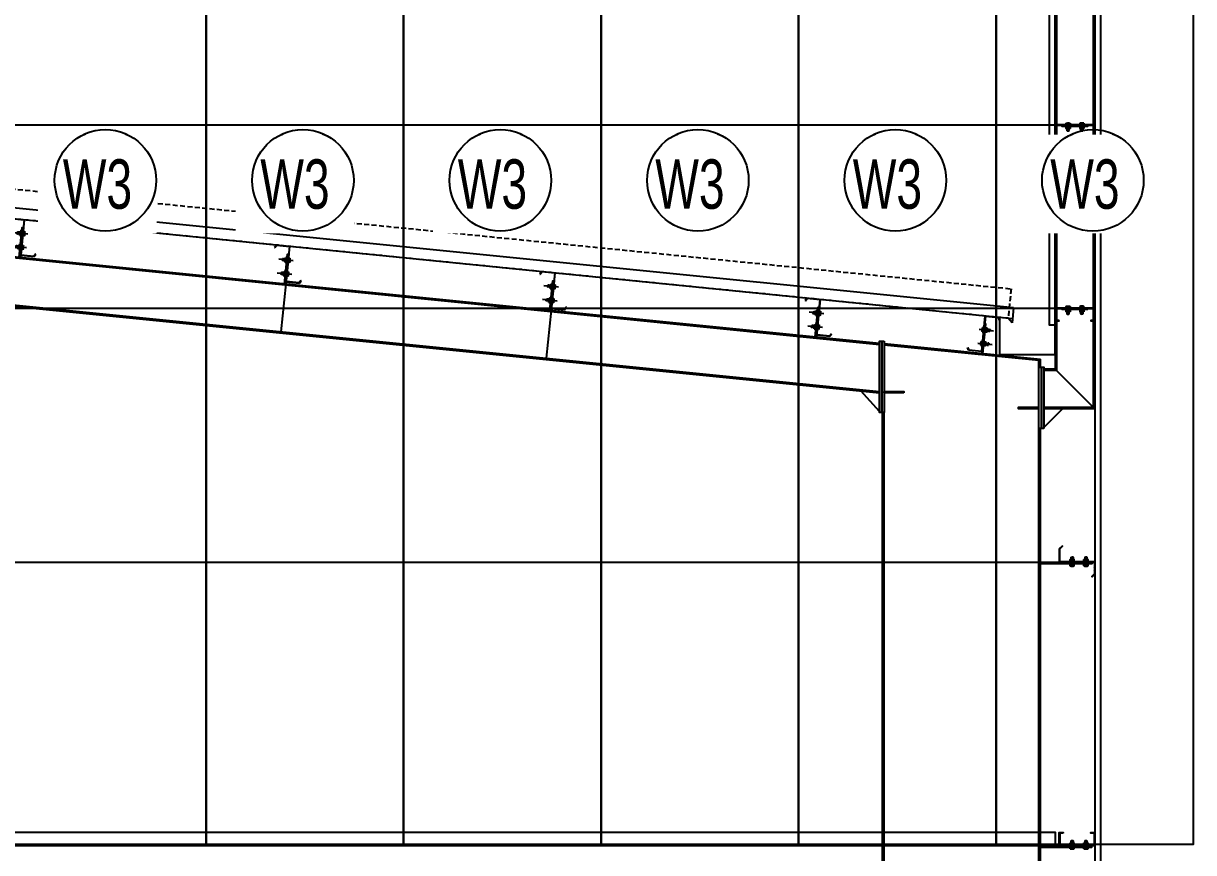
# Model space of a CAD drawing. Header units: inches. Extents: x 315041 to 662841, y -45540 to -35018.
# Drawn here: x 331172.7 to 331231.9, y -38355.5 to -38313.6 of the extents above; entities that cross this region are included whole.
import ezdxf

# ---------------------------------------------------------------- set-up
doc = ezdxf.new("R2010")
doc.units = ezdxf.units.IN
doc.header["$MEASUREMENT"] = 0
doc.linetypes.add('CENTER2', pattern=[28.575, 19.05, -3.175, 3.175, -3.175])
doc.linetypes.add('HIDDEN', pattern=[0.375, 0.25, -0.125])
for name, color, linetype in [('1', 1, 'Continuous'), ('2', 2, 'Continuous'), ('251', 251, 'Continuous'), ('2NET-VE', 8, 'Continuous'), ('3', 3, 'Continuous'), ('4', 4, 'Continuous'), ('5', 5, 'Continuous'), ('6', 6, 'Continuous'), ('7', 7, 'Continuous'), ('8', 8, 'Continuous'), ('9', 9, 'Continuous'), ('DIM', 8, 'Continuous'), ('GIANG', 1, 'Continuous')]:
    doc.layers.add(name, color=color, linetype=linetype)
doc.styles.add('ST1H', font='vnshxh.shx', dxfattribs={"width": 0.7})

# ---------------------------------------------------------------- blocks, each defined once
blk = doc.blocks.new('*U235')
at = {"layer": '2NET-VE', "ltscale": 0.5}
for p, q in [((0, 8.3), (9.5, 8.3)), ((22.9, 7.4), (22.9, 7.4)), ((0, -8.3), (9.5, -8.3)), ((22.9, -7.4), (22.9, -7.4))]:
    blk.add_line(p, q, dxfattribs=at)
at = {"layer": '7', "linetype": 'Continuous'}
for p, q in [((21.9, 6.4), (23.1, 7.7)), ((22.3, -6.4), (23.8, 6.4)), ((23.1, 7.7), (23.8, 6.4)), ((23.8, 6.4), (25.1, 7.7)), ((24.3, -6.4), (25.8, 6.4)), ((25.1, 7.7), (25.8, 6.4)), ((25.8, 6.4), (27, 7.7)), ((26.2, -6.4), (27.7, 6.4)), ((27, 7.7), (27.7, 6.4)), ((27.7, 6.4), (28.9, 7.7)), ((28.1, -6.4), (29.6, 6.4)), ((28.9, 7.7), (29.6, 6.4)), ((29.6, 6.4), (30.9, 7.7)), ((30.1, -6.4), (31.6, 6.4)), ((30.1, -6.4), (31.6, 6.4)), ((30.9, 7.7), (31.6, 6.4)), ((31.6, 6.4), (32.8, 7.7)), ((32, -6.4), (33.5, 6.4)), ((32.8, 7.7), (33.5, 6.4)), ((33.5, 6.4), (34.7, 7.7)), ((33.9, -6.4), (35.4, 6.4)), ((33.9, -6.4), (35.4, 6.4)), ((33.9, -6.4), (35.4, 6.4)), ((34.7, 7.7), (35.4, 6.4)), ((35.4, 6.4), (36.7, 7.7)), ((35.9, -6.4), (37.4, 6.4)), ((36.7, 7.7), (37.4, 6.4)), ((41.9, 6.4), (37.4, 6.4)), ((41.9, 6.4), (41.9, -6.4)), ((22.1, -6.4), (21.7, -6.4)), ((22.3, -6.4), (21.9, -6.4)), ((22.3, -6.4), (23.1, -7.7)), ((23.1, -7.7), (24.3, -6.4)), ((24.3, -6.4), (25, -7.7)), ((25, -7.7), (26.2, -6.4)), ((26.2, -6.4), (26.9, -7.7)), ((26.9, -7.7), (28.1, -6.4)), ((28.1, -6.4), (28.9, -7.7)), ((28.9, -7.7), (30.1, -6.4)), ((30.1, -6.4), (30.8, -7.7)), ((30.8, -7.7), (32, -6.4)), ((32, -6.4), (32.7, -7.7)), ((32.7, -7.7), (33.9, -6.4)), ((33.9, -6.4), (34.7, -7.7)), ((34.7, -7.7), (35.9, -6.4)), ((35.9, -6.4), (41.9, -6.4))]:
    blk.add_line(p, q, dxfattribs=at)
at = {"layer": '8', "linetype": 'Continuous'}
for p, q in [((-10.2, 8.8), (-10.2, 11.9)), ((-10.2, -11.9), (-10.2, 11.9)), ((-0.9, 14.9), (-9.3, 14.9)), ((-1.4, 8.8), (-8.9, 8.8)), ((0, 8.8), (0, 11.9)), ((0, -11.9), (0, 11.9)), ((9.5, -17.6), (9.5, 17.6)), ((9.5, 17.6), (11.4, 17.6)), ((11.4, -17.6), (11.4, 17.6)), ((11.4, 8.8), (11.4, 11.9)), ((11.4, -11.9), (11.4, 11.9)), ((12.3, 14.9), (20.7, 14.9)), ((12.8, 8.8), (20.3, 8.8)), ((21.7, 8.8), (21.7, 11.9)), ((21.7, -11.9), (21.7, 11.9)), ((-10.2, -8.8), (-10.2, -11.9)), ((-9.3, -14.9), (-0.9, -14.9)), ((-1.4, -8.8), (-8.9, -8.8)), ((0, -8.8), (0, -11.9)), ((9.5, -17.6), (11.4, -17.6)), ((11.4, -8.8), (11.4, -11.9)), ((20.7, -14.9), (12.3, -14.9)), ((12.8, -8.8), (20.3, -8.8)), ((21.7, -8.8), (21.7, -11.9))]:
    blk.add_line(p, q, dxfattribs=at)
at = {"layer": '8', "ltscale": 10}
blk.add_line((-32.8, 0), (65.5, 0), dxfattribs=at)
at = {"layer": '8', "linetype": 'Continuous'}
for centre, radius, start, end in [((-4.7, 11.9), 5.58, 146.602, 180), ((-6.1, 11.9), 4.1, 180, 228.54763), ((-6.1, 5.7), 4.1, 131.45237, 180), ((-4.1, 11.9), 4.1, 311.45237, 0), ((-4.1, 5.7), 4.1, 0, 48.54763), ((-5.6, 11.9), 5.58, 0, 33.398), ((17, 11.9), 5.58, 146.602, 180), ((15.5, 11.9), 4.1, 180, 228.54763), ((15.5, 5.7), 4.1, 131.45237, 180), ((17.6, 11.9), 4.1, 311.45237, 0), ((17.6, 5.7), 4.1, 0, 48.54763), ((16.1, 11.9), 5.58, 0, 33.398), ((-6.1, -5.7), 4.1, 180, 228.54763), ((-6.1, -11.9), 4.1, 131.45237, 180), ((-4.7, -11.9), 5.58, 180, 213.398), ((-4.1, -5.7), 4.1, 311.45237, 0), ((-4.1, -11.9), 4.1, 0, 48.54763), ((-5.6, -11.9), 5.58, 326.602, 0), ((15.5, -5.7), 4.1, 180, 228.54763), ((15.5, -11.9), 4.1, 131.45237, 180), ((17, -11.9), 5.58, 180, 213.398), ((17.6, -5.7), 4.1, 311.45237, 0), ((17.6, -11.9), 4.1, 0, 48.54763), ((16.1, -11.9), 5.58, 326.602, 0)]:
    blk.add_arc(centre, radius, start, end, dxfattribs=at)
blk = doc.blocks.new('*U234')
at = {"layer": '2NET-VE', "ltscale": 0.5}
for p, q in [((0, 8.3), (9.5, 8.3)), ((22.9, 7.4), (22.9, 7.4)), ((0, -8.3), (9.5, -8.3)), ((22.9, -7.4), (22.9, -7.4))]:
    blk.add_line(p, q, dxfattribs=at)
at = {"layer": '7', "linetype": 'Continuous'}
for p, q in [((21.9, 6.4), (23.1, 7.7)), ((22.3, -6.4), (23.8, 6.4)), ((23.1, 7.7), (23.8, 6.4)), ((23.8, 6.4), (25.1, 7.7)), ((24.3, -6.4), (25.8, 6.4)), ((25.1, 7.7), (25.8, 6.4)), ((25.8, 6.4), (27, 7.7)), ((26.2, -6.4), (27.7, 6.4)), ((27, 7.7), (27.7, 6.4)), ((27.7, 6.4), (28.9, 7.7)), ((28.1, -6.4), (29.6, 6.4)), ((28.9, 7.7), (29.6, 6.4)), ((29.6, 6.4), (30.9, 7.7)), ((30.1, -6.4), (31.6, 6.4)), ((30.1, -6.4), (31.6, 6.4)), ((30.9, 7.7), (31.6, 6.4)), ((31.6, 6.4), (32.8, 7.7)), ((32, -6.4), (33.5, 6.4)), ((32.8, 7.7), (33.5, 6.4)), ((33.5, 6.4), (34.7, 7.7)), ((33.9, -6.4), (35.4, 6.4)), ((33.9, -6.4), (35.4, 6.4)), ((33.9, -6.4), (35.4, 6.4)), ((34.7, 7.7), (35.4, 6.4)), ((35.4, 6.4), (36.7, 7.7)), ((35.9, -6.4), (37.4, 6.4)), ((36.7, 7.7), (37.4, 6.4)), ((41.9, 6.4), (37.4, 6.4)), ((41.9, 6.4), (41.9, -6.4)), ((22.1, -6.4), (21.7, -6.4)), ((22.3, -6.4), (21.9, -6.4)), ((22.3, -6.4), (23.1, -7.7)), ((23.1, -7.7), (24.3, -6.4)), ((24.3, -6.4), (25, -7.7)), ((25, -7.7), (26.2, -6.4)), ((26.2, -6.4), (26.9, -7.7)), ((26.9, -7.7), (28.1, -6.4)), ((28.1, -6.4), (28.9, -7.7)), ((28.9, -7.7), (30.1, -6.4)), ((30.1, -6.4), (30.8, -7.7)), ((30.8, -7.7), (32, -6.4)), ((32, -6.4), (32.7, -7.7)), ((32.7, -7.7), (33.9, -6.4)), ((33.9, -6.4), (34.7, -7.7)), ((34.7, -7.7), (35.9, -6.4)), ((35.9, -6.4), (41.9, -6.4))]:
    blk.add_line(p, q, dxfattribs=at)
at = {"layer": '8', "linetype": 'Continuous'}
for p, q in [((-10.2, 8.8), (-10.2, 11.9)), ((-10.2, -11.9), (-10.2, 11.9)), ((-0.9, 14.9), (-9.3, 14.9)), ((-1.4, 8.8), (-8.9, 8.8)), ((0, 8.8), (0, 11.9)), ((0, -11.9), (0, 11.9)), ((9.5, -17.6), (9.5, 17.6)), ((9.5, 17.6), (11.4, 17.6)), ((11.4, -17.6), (11.4, 17.6)), ((11.4, 8.8), (11.4, 11.9)), ((11.4, -11.9), (11.4, 11.9)), ((12.3, 14.9), (20.7, 14.9)), ((12.8, 8.8), (20.3, 8.8)), ((21.7, 8.8), (21.7, 11.9)), ((21.7, -11.9), (21.7, 11.9)), ((-10.2, -8.8), (-10.2, -11.9)), ((-9.3, -14.9), (-0.9, -14.9)), ((-1.4, -8.8), (-8.9, -8.8)), ((0, -8.8), (0, -11.9)), ((9.5, -17.6), (11.4, -17.6)), ((11.4, -8.8), (11.4, -11.9)), ((20.7, -14.9), (12.3, -14.9)), ((12.8, -8.8), (20.3, -8.8)), ((21.7, -8.8), (21.7, -11.9))]:
    blk.add_line(p, q, dxfattribs=at)
at = {"layer": '8', "ltscale": 10}
blk.add_line((-32.8, 0), (65.5, 0), dxfattribs=at)
at = {"layer": '8', "linetype": 'Continuous'}
for centre, radius, start, end in [((-4.7, 11.9), 5.58, 146.602, 180), ((-6.1, 11.9), 4.1, 180, 228.54763), ((-6.1, 5.7), 4.1, 131.45237, 180), ((-4.1, 11.9), 4.1, 311.45237, 0), ((-4.1, 5.7), 4.1, 0, 48.54763), ((-5.6, 11.9), 5.58, 0, 33.398), ((17, 11.9), 5.58, 146.602, 180), ((15.5, 11.9), 4.1, 180, 228.54763), ((15.5, 5.7), 4.1, 131.45237, 180), ((17.6, 11.9), 4.1, 311.45237, 0), ((17.6, 5.7), 4.1, 0, 48.54763), ((16.1, 11.9), 5.58, 0, 33.398), ((-6.1, -5.7), 4.1, 180, 228.54763), ((-6.1, -11.9), 4.1, 131.45237, 180), ((-4.7, -11.9), 5.58, 180, 213.398), ((-4.1, -5.7), 4.1, 311.45237, 0), ((-4.1, -11.9), 4.1, 0, 48.54763), ((-5.6, -11.9), 5.58, 326.602, 0), ((15.5, -5.7), 4.1, 180, 228.54763), ((15.5, -11.9), 4.1, 131.45237, 180), ((17, -11.9), 5.58, 180, 213.398), ((17.6, -5.7), 4.1, 311.45237, 0), ((17.6, -11.9), 4.1, 0, 48.54763), ((16.1, -11.9), 5.58, 326.602, 0)]:
    blk.add_arc(centre, radius, start, end, dxfattribs=at)
blk = doc.blocks.new('XM150')
at = {"layer": '2', "ltscale": 0.015}
for p, q in [((68.9, 180), (0.9, 180)), ((0.9, 1.1), (0.9, 180)), ((2, 178.9), (2, 0)), ((2, 178.9), (68.3, 178.9)), ((75.4, 166.5), (68.3, 178.9)), ((68.9, 180), (76.4, 167)), ((76.4, 167), (75.4, 166.5)), ((-73.5, 13), (-72.5, 13.5)), ((-66, 0), (-73.5, 13)), ((-72.5, 13.5), (-65.4, 1.1)), ((2, 0), (-66, 0)), ((-65.4, 1.1), (0.9, 1.1))]:
    blk.add_line(p, q, dxfattribs=at)
at = {"layer": '5'}
blk.add_lwpolyline([(8, -10), (8, 140), (2, 140), (2, -10), (8, -10)], close=True, dxfattribs=at)
at = {"layer": 'GIANG', "xscale": 0.7499999999999999, "yscale": 0.7499999999999999, "zscale": 0.7499999999999999}
for name, p in [('*U235', (0.9, 110)), ('*U234', (0.9, 40))]:
    blk.add_blockref(name, p, dxfattribs=at)
blk = doc.blocks.new('*U251')
at = {"layer": '2', "xscale": 0.008333333333333337, "yscale": 0.008333333333333337, "zscale": 0.008333333333333337, "rotation": 8.530765610063296}
blk.add_blockref('XM150', (0.118, -0.699), dxfattribs=at)
blk = doc.blocks.new('*U252')
at = {"layer": '2', "color": 0, "linetype": 'ByBlock', "lineweight": -2, "transparency": 16777216}
blk.add_blockref('*U251', (0, 0), dxfattribs=at)
blk = doc.blocks.new('*U146')
at = {"layer": '251'}
h = blk.add_hatch(color=256, dxfattribs=at)
h.paths.add_polyline_path([(-0.053, -0.04), (-0.053, -0.043, -0.192582), (-0.048, -0.029, -0.192582), (-0.053, -0.014)])
h.paths.add_polyline_path([(-0.053, 0.014, -0.192582), (-0.048, 0.029, -0.192582), (-0.053, 0.043)])
h = blk.add_hatch(color=256, dxfattribs=at)
h.paths.add_polyline_path([(0.056, -0.04), (0.056, -0.043, -0.192582), (0.062, -0.029, -0.192582), (0.056, -0.014)])
h.paths.add_polyline_path([(0.056, 0.014, -0.192582), (0.062, 0.029, -0.192582), (0.056, 0.043)])
at = {"layer": '5', "linetype": 'CENTER2', "ltscale": 0.2}
blk.add_line((-0.077, 0), (0.194, 0), dxfattribs=at)
at = {"layer": '8'}
for p, q in [((-0.053, 0.04), (-0.053, -0.04)), ((-0.048, 0.058), (-0.006, 0.058)), ((-0.048, 0.029), (-0.006, 0.029)), ((0, 0.043), (0, -0.043)), ((0.044, 0.033), (0, 0.033)), ((0.044, -0.066), (0.044, 0.066)), ((0.044, 0.066), (0.056, 0.066)), ((0.056, -0.066), (0.056, 0.066)), ((0.056, 0.04), (0.056, -0.04)), ((0.062, 0.058), (0.103, 0.058)), ((0.062, 0.029), (0.103, 0.029)), ((0.109, 0.043), (0.109, -0.043)), ((0.117, 0.033), (0.109, 0.033)), ((0.121, 0.027), (0.117, 0.033)), ((0.117, 0.033), (0.117, -0.017)), ((0.117, -0.017), (0.121, 0.027)), ((0.127, 0.033), (0.121, 0.027)), ((0.131, 0.027), (0.127, 0.033)), ((0.164, 0.03), (0.161, 0.027)), ((0.169, 0.027), (0.164, 0.03)), ((0.166, -0.027), (0.167, 0)), ((0.169, 0), (0.167, 0)), ((0.167, 0), (0.169, 0)), ((0.169, 0.027), (0.169, -0.027)), ((-0.048, -0.029), (-0.006, -0.029)), ((-0.048, -0.029), (-0.006, -0.029)), ((-0.048, -0.058), (-0.006, -0.058)), ((0.044, -0.033), (0, -0.033)), ((0.044, -0.066), (0.056, -0.066)), ((0.062, -0.029), (0.103, -0.029)), ((0.062, -0.029), (0.103, -0.029)), ((0.062, -0.058), (0.103, -0.058)), ((0.12, -0.033), (0.109, -0.033)), ((0.126, -0.027), (0.12, -0.033)), ((0.16, -0.033), (0.156, -0.027)), ((0.166, -0.027), (0.16, -0.033)), ((0.166, -0.027), (0.169, -0.027))]:
    blk.add_line(p, q, dxfattribs=at)
for points in [[(0.136, -0.027), (0.13, -0.033), (0.126, -0.027), (0.131, 0.027), (0.137, 0.033), (0.141, 0.027)], [(0.146, -0.027), (0.14, -0.033), (0.136, -0.027), (0.141, 0.027), (0.147, 0.033), (0.151, 0.027)], [(0.156, -0.027), (0.15, -0.033), (0.146, -0.027), (0.151, 0.027), (0.157, 0.033), (0.161, 0.027)]]:
    blk.add_lwpolyline(points, close=True, dxfattribs=at)
for centre, start, end in [((-0.032, 0.043), 136.3972, 223.6028), ((-0.032, 0.014), 136.3972, 180), ((-0.021, 0.043), 316.3972, 43.6028), ((-0.021, 0.014), 0, 43.6028), ((0.077, 0.043), 136.3972, 223.6028), ((0.077, 0.014), 136.3972, 180), ((0.088, 0.043), 316.3972, 43.6028), ((0.088, 0.014), 0, 43.6028), ((-0.032, -0.014), 180, 223.6028), ((-0.032, -0.043), 136.3972, 223.6028), ((-0.021, -0.014), 316.3972, 0), ((-0.021, -0.043), 316.3972, 43.6028), ((0.077, -0.014), 180, 223.6028), ((0.077, -0.043), 136.3972, 223.6028), ((0.088, -0.014), 316.3972, 0), ((0.088, -0.043), 316.3972, 43.6028)]:
    blk.add_arc(centre, 0.0209, start, end, dxfattribs=at)
blk = doc.blocks.new('*U147')
at = {"layer": '251'}
h = blk.add_hatch(color=256, dxfattribs=at)
h.paths.add_polyline_path([(-0.053, -0.04), (-0.053, -0.043, -0.192582), (-0.048, -0.029, -0.192582), (-0.053, -0.014)])
h.paths.add_polyline_path([(-0.053, 0.014, -0.192582), (-0.048, 0.029, -0.192582), (-0.053, 0.043)])
h = blk.add_hatch(color=256, dxfattribs=at)
h.paths.add_polyline_path([(0.056, -0.04), (0.056, -0.043, -0.192582), (0.062, -0.029, -0.192582), (0.056, -0.014)])
h.paths.add_polyline_path([(0.056, 0.014, -0.192582), (0.062, 0.029, -0.192582), (0.056, 0.043)])
at = {"layer": '5', "linetype": 'CENTER2', "ltscale": 0.2}
blk.add_line((-0.077, 0), (0.194, 0), dxfattribs=at)
at = {"layer": '8'}
for p, q in [((-0.053, 0.04), (-0.053, -0.04)), ((-0.048, 0.058), (-0.006, 0.058)), ((-0.048, 0.029), (-0.006, 0.029)), ((0, 0.043), (0, -0.043)), ((0.044, 0.033), (0, 0.033)), ((0.044, -0.066), (0.044, 0.066)), ((0.044, 0.066), (0.056, 0.066)), ((0.056, -0.066), (0.056, 0.066)), ((0.056, 0.04), (0.056, -0.04)), ((0.062, 0.058), (0.103, 0.058)), ((0.062, 0.029), (0.103, 0.029)), ((0.109, 0.043), (0.109, -0.043)), ((0.117, 0.033), (0.109, 0.033)), ((0.121, 0.027), (0.117, 0.033)), ((0.117, 0.033), (0.117, -0.017)), ((0.117, -0.017), (0.121, 0.027)), ((0.127, 0.033), (0.121, 0.027)), ((0.131, 0.027), (0.127, 0.033)), ((0.164, 0.03), (0.161, 0.027)), ((0.169, 0.027), (0.164, 0.03)), ((0.166, -0.027), (0.167, 0)), ((0.169, 0), (0.167, 0)), ((0.167, 0), (0.169, 0)), ((0.169, 0.027), (0.169, -0.027)), ((-0.048, -0.029), (-0.006, -0.029)), ((-0.048, -0.029), (-0.006, -0.029)), ((-0.048, -0.058), (-0.006, -0.058)), ((0.044, -0.033), (0, -0.033)), ((0.044, -0.066), (0.056, -0.066)), ((0.062, -0.029), (0.103, -0.029)), ((0.062, -0.029), (0.103, -0.029)), ((0.062, -0.058), (0.103, -0.058)), ((0.12, -0.033), (0.109, -0.033)), ((0.126, -0.027), (0.12, -0.033)), ((0.16, -0.033), (0.156, -0.027)), ((0.166, -0.027), (0.16, -0.033)), ((0.166, -0.027), (0.169, -0.027))]:
    blk.add_line(p, q, dxfattribs=at)
for points in [[(0.136, -0.027), (0.13, -0.033), (0.126, -0.027), (0.131, 0.027), (0.137, 0.033), (0.141, 0.027)], [(0.146, -0.027), (0.14, -0.033), (0.136, -0.027), (0.141, 0.027), (0.147, 0.033), (0.151, 0.027)], [(0.156, -0.027), (0.15, -0.033), (0.146, -0.027), (0.151, 0.027), (0.157, 0.033), (0.161, 0.027)]]:
    blk.add_lwpolyline(points, close=True, dxfattribs=at)
for centre, start, end in [((-0.032, 0.043), 136.3972, 223.6028), ((-0.032, 0.014), 136.3972, 180), ((-0.021, 0.043), 316.3972, 43.6028), ((-0.021, 0.014), 0, 43.6028), ((0.077, 0.043), 136.3972, 223.6028), ((0.077, 0.014), 136.3972, 180), ((0.088, 0.043), 316.3972, 43.6028), ((0.088, 0.014), 0, 43.6028), ((-0.032, -0.014), 180, 223.6028), ((-0.032, -0.043), 136.3972, 223.6028), ((-0.021, -0.014), 316.3972, 0), ((-0.021, -0.043), 316.3972, 43.6028), ((0.077, -0.014), 180, 223.6028), ((0.077, -0.043), 136.3972, 223.6028), ((0.088, -0.014), 316.3972, 0), ((0.088, -0.043), 316.3972, 43.6028)]:
    blk.add_arc(centre, 0.0209, start, end, dxfattribs=at)
blk = doc.blocks.new('*U132')
at = {"layer": '251'}
h = blk.add_hatch(color=256, dxfattribs=at)
h.paths.add_polyline_path([(-0.053, -0.04), (-0.053, -0.043, -0.192582), (-0.048, -0.029, -0.192582), (-0.053, -0.014)])
h.paths.add_polyline_path([(-0.053, 0.014, -0.192582), (-0.048, 0.029, -0.192582), (-0.053, 0.043)])
h = blk.add_hatch(color=256, dxfattribs=at)
h.paths.add_polyline_path([(0.056, -0.04), (0.056, -0.043, -0.192582), (0.062, -0.029, -0.192582), (0.056, -0.014)])
h.paths.add_polyline_path([(0.056, 0.014, -0.192582), (0.062, 0.029, -0.192582), (0.056, 0.043)])
at = {"layer": '5', "linetype": 'CENTER2', "ltscale": 0.2}
blk.add_line((-0.077, 0), (0.194, 0), dxfattribs=at)
at = {"layer": '8'}
for p, q in [((-0.053, 0.04), (-0.053, -0.04)), ((-0.048, 0.058), (-0.006, 0.058)), ((-0.048, 0.029), (-0.006, 0.029)), ((0, 0.043), (0, -0.043)), ((0.044, 0.033), (0, 0.033)), ((0.044, -0.066), (0.044, 0.066)), ((0.044, 0.066), (0.056, 0.066)), ((0.056, -0.066), (0.056, 0.066)), ((0.056, 0.04), (0.056, -0.04)), ((0.062, 0.058), (0.103, 0.058)), ((0.062, 0.029), (0.103, 0.029)), ((0.109, 0.043), (0.109, -0.043)), ((0.117, 0.033), (0.109, 0.033)), ((0.121, 0.027), (0.117, 0.033)), ((0.117, 0.033), (0.117, -0.017)), ((0.117, -0.017), (0.121, 0.027)), ((0.127, 0.033), (0.121, 0.027)), ((0.131, 0.027), (0.127, 0.033)), ((0.164, 0.03), (0.161, 0.027)), ((0.169, 0.027), (0.164, 0.03)), ((0.166, -0.027), (0.167, 0)), ((0.169, 0), (0.167, 0)), ((0.167, 0), (0.169, 0)), ((0.169, 0.027), (0.169, -0.027)), ((-0.048, -0.029), (-0.006, -0.029)), ((-0.048, -0.029), (-0.006, -0.029)), ((-0.048, -0.058), (-0.006, -0.058)), ((0.044, -0.033), (0, -0.033)), ((0.044, -0.066), (0.056, -0.066)), ((0.062, -0.029), (0.103, -0.029)), ((0.062, -0.029), (0.103, -0.029)), ((0.062, -0.058), (0.103, -0.058)), ((0.12, -0.033), (0.109, -0.033)), ((0.126, -0.027), (0.12, -0.033)), ((0.16, -0.033), (0.156, -0.027)), ((0.166, -0.027), (0.16, -0.033)), ((0.166, -0.027), (0.169, -0.027))]:
    blk.add_line(p, q, dxfattribs=at)
for points in [[(0.136, -0.027), (0.13, -0.033), (0.126, -0.027), (0.131, 0.027), (0.137, 0.033), (0.141, 0.027)], [(0.146, -0.027), (0.14, -0.033), (0.136, -0.027), (0.141, 0.027), (0.147, 0.033), (0.151, 0.027)], [(0.156, -0.027), (0.15, -0.033), (0.146, -0.027), (0.151, 0.027), (0.157, 0.033), (0.161, 0.027)]]:
    blk.add_lwpolyline(points, close=True, dxfattribs=at)
for centre, start, end in [((-0.032, 0.043), 136.3972, 223.6028), ((-0.032, 0.014), 136.3972, 180), ((-0.021, 0.043), 316.3972, 43.6028), ((-0.021, 0.014), 0, 43.6028), ((0.077, 0.043), 136.3972, 223.6028), ((0.077, 0.014), 136.3972, 180), ((0.088, 0.043), 316.3972, 43.6028), ((0.088, 0.014), 0, 43.6028), ((-0.032, -0.014), 180, 223.6028), ((-0.032, -0.043), 136.3972, 223.6028), ((-0.021, -0.014), 316.3972, 0), ((-0.021, -0.043), 316.3972, 43.6028), ((0.077, -0.014), 180, 223.6028), ((0.077, -0.043), 136.3972, 223.6028), ((0.088, -0.014), 316.3972, 0), ((0.088, -0.043), 316.3972, 43.6028)]:
    blk.add_arc(centre, 0.0209, start, end, dxfattribs=at)
blk = doc.blocks.new('*U133')
at = {"layer": '251'}
h = blk.add_hatch(color=256, dxfattribs=at)
h.paths.add_polyline_path([(-0.053, -0.04), (-0.053, -0.043, -0.192582), (-0.048, -0.029, -0.192582), (-0.053, -0.014)])
h.paths.add_polyline_path([(-0.053, 0.014, -0.192582), (-0.048, 0.029, -0.192582), (-0.053, 0.043)])
h = blk.add_hatch(color=256, dxfattribs=at)
h.paths.add_polyline_path([(0.056, -0.04), (0.056, -0.043, -0.192582), (0.062, -0.029, -0.192582), (0.056, -0.014)])
h.paths.add_polyline_path([(0.056, 0.014, -0.192582), (0.062, 0.029, -0.192582), (0.056, 0.043)])
at = {"layer": '5', "linetype": 'CENTER2', "ltscale": 0.2}
blk.add_line((-0.077, 0), (0.194, 0), dxfattribs=at)
at = {"layer": '8'}
for p, q in [((-0.053, 0.04), (-0.053, -0.04)), ((-0.048, 0.058), (-0.006, 0.058)), ((-0.048, 0.029), (-0.006, 0.029)), ((0, 0.043), (0, -0.043)), ((0.044, 0.033), (0, 0.033)), ((0.044, -0.066), (0.044, 0.066)), ((0.044, 0.066), (0.056, 0.066)), ((0.056, -0.066), (0.056, 0.066)), ((0.056, 0.04), (0.056, -0.04)), ((0.062, 0.058), (0.103, 0.058)), ((0.062, 0.029), (0.103, 0.029)), ((0.109, 0.043), (0.109, -0.043)), ((0.117, 0.033), (0.109, 0.033)), ((0.121, 0.027), (0.117, 0.033)), ((0.117, 0.033), (0.117, -0.017)), ((0.117, -0.017), (0.121, 0.027)), ((0.127, 0.033), (0.121, 0.027)), ((0.131, 0.027), (0.127, 0.033)), ((0.164, 0.03), (0.161, 0.027)), ((0.169, 0.027), (0.164, 0.03)), ((0.166, -0.027), (0.167, 0)), ((0.169, 0), (0.167, 0)), ((0.167, 0), (0.169, 0)), ((0.169, 0.027), (0.169, -0.027)), ((-0.048, -0.029), (-0.006, -0.029)), ((-0.048, -0.029), (-0.006, -0.029)), ((-0.048, -0.058), (-0.006, -0.058)), ((0.044, -0.033), (0, -0.033)), ((0.044, -0.066), (0.056, -0.066)), ((0.062, -0.029), (0.103, -0.029)), ((0.062, -0.029), (0.103, -0.029)), ((0.062, -0.058), (0.103, -0.058)), ((0.12, -0.033), (0.109, -0.033)), ((0.126, -0.027), (0.12, -0.033)), ((0.16, -0.033), (0.156, -0.027)), ((0.166, -0.027), (0.16, -0.033)), ((0.166, -0.027), (0.169, -0.027))]:
    blk.add_line(p, q, dxfattribs=at)
for points in [[(0.136, -0.027), (0.13, -0.033), (0.126, -0.027), (0.131, 0.027), (0.137, 0.033), (0.141, 0.027)], [(0.146, -0.027), (0.14, -0.033), (0.136, -0.027), (0.141, 0.027), (0.147, 0.033), (0.151, 0.027)], [(0.156, -0.027), (0.15, -0.033), (0.146, -0.027), (0.151, 0.027), (0.157, 0.033), (0.161, 0.027)]]:
    blk.add_lwpolyline(points, close=True, dxfattribs=at)
for centre, start, end in [((-0.032, 0.043), 136.3972, 223.6028), ((-0.032, 0.014), 136.3972, 180), ((-0.021, 0.043), 316.3972, 43.6028), ((-0.021, 0.014), 0, 43.6028), ((0.077, 0.043), 136.3972, 223.6028), ((0.077, 0.014), 136.3972, 180), ((0.088, 0.043), 316.3972, 43.6028), ((0.088, 0.014), 0, 43.6028), ((-0.032, -0.014), 180, 223.6028), ((-0.032, -0.043), 136.3972, 223.6028), ((-0.021, -0.014), 316.3972, 0), ((-0.021, -0.043), 316.3972, 43.6028), ((0.077, -0.014), 180, 223.6028), ((0.077, -0.043), 136.3972, 223.6028), ((0.088, -0.014), 316.3972, 0), ((0.088, -0.043), 316.3972, 43.6028)]:
    blk.add_arc(centre, 0.0209, start, end, dxfattribs=at)
blk = doc.blocks.new('*U259')
at = {"layer": '2', "xscale": 0.008333333333333337, "yscale": 0.008333333333333337, "zscale": 0.008333333333333337, "rotation": 8.530765610063296}
blk.add_blockref('XM150', (0.118, -0.699), dxfattribs=at)
blk = doc.blocks.new('*U260')
at = {"layer": '2', "color": 0, "linetype": 'ByBlock', "lineweight": -2, "transparency": 16777216}
blk.add_blockref('*U259', (0, 0), dxfattribs=at)
blk = doc.blocks.new('*U257')
at = {"layer": '2', "xscale": 0.008333333333333335, "yscale": 0.008333333333333335, "zscale": 0.008333333333333335, "rotation": 5.710593137616317}
blk.add_blockref('XM150', (0.083, -0.704), dxfattribs=at)
blk = doc.blocks.new('*U258')
at = {"layer": 'DIM', "color": 0, "linetype": 'ByBlock', "lineweight": -2, "transparency": 16777216}
for p in [(-55.971, -5.597), (-67.165, -6.717), (-78.359, -7.836), (-89.553, -8.955)]:
    blk.add_blockref('*U257', p, dxfattribs=at)
blk = doc.blocks.new('A$C6A7930B6')
at = {"layer": '2'}
h = blk.add_hatch(dxfattribs=at)
h.set_pattern_fill('ANSI31', color=256, scale=0.125, angle=-90, style=0)
h.set_pattern_definition([(315, (3303.04439, 11524.56439), (0.011048543456, 0.011048543456), [])])
h.paths.add_polyline_path([(1.5, 1.185), (1.5, 0.619), (0.016, 0.619), (0.016, 0.124), (0.129, 0.011), (0.118, 0), (0, 0.118), (0, 0.635), (1.484, 0.635), (1.484, 1.179), (1.371, 1.292), (1.382, 1.303)])
at = {"layer": '251'}
h = blk.add_hatch(color=256, dxfattribs=at)
h.paths.add_polyline_path([(0.314, 0.668), (0.31, 0.668, 0.192582), (0.332, 0.676, 0.192582), (0.353, 0.668)])
h.paths.add_polyline_path([(0.397, 0.668, 0.192582), (0.418, 0.676, 0.192582), (0.44, 0.668)])
h = blk.add_hatch(color=256, dxfattribs=at)
h.paths.add_polyline_path([(0.898, 0.668), (0.893, 0.668, 0.192582), (0.915, 0.676, 0.192582), (0.937, 0.668)])
h.paths.add_polyline_path([(0.98, 0.668, 0.192582), (1.002, 0.676, 0.192582), (1.023, 0.668)])
h = blk.add_hatch(color=256, dxfattribs=at)
h.paths.add_polyline_path([(0.314, 0.455), (0.31, 0.455, 0.192582), (0.332, 0.464, 0.192582), (0.353, 0.455)])
h.paths.add_polyline_path([(0.397, 0.455, 0.192582), (0.418, 0.464, 0.192582), (0.44, 0.455)])
h = blk.add_hatch(color=256, dxfattribs=at)
h.paths.add_polyline_path([(0.898, 0.455), (0.893, 0.455, 0.192582), (0.915, 0.464, 0.192582), (0.937, 0.455)])
h.paths.add_polyline_path([(0.98, 0.455, 0.192582), (1.002, 0.464, 0.192582), (1.023, 0.455)])
at = {"layer": '9', "linetype": 'Continuous'}
h = blk.add_hatch(dxfattribs=at)
h.set_pattern_fill('ANSI31', color=250, scale=0.25, angle=-90, style=0)
h.set_pattern_definition([(315, (3302.900187, 11527.014995), (0.02209708691, 0.02209708691), [])])
h.paths.add_polyline_path([(2.292, 0.552), (2.292, 0.619), (0.125, 0.619), (0.125, 0.552)])
at = {"layer": '2'}
blk.add_lwpolyline([(1.5, 1.185), (1.5, 0.619), (0.016, 0.619), (0.016, 0.124), (0.129, 0.011), (0.118, 0), (0, 0.118), (0, 0.635), (1.484, 0.635), (1.484, 1.179), (1.371, 1.292), (1.382, 1.303)], close=True, dxfattribs=at)
at = {"layer": '5', "linetype": 'CENTER2', "ltscale": 0.2}
for p, q in [((0.375, 0.436), (0.375, 0.859)), ((0.958, 0.436), (0.958, 0.859))]:
    blk.add_line(p, q, dxfattribs=at)
at = {"layer": '6'}
blk.add_lwpolyline([(2.292, 0.552), (2.292, 0.619), (0.125, 0.619), (0.125, 0.552), (2.292, 0.552)], dxfattribs=at)
at = {"layer": '8'}
for p, q in [((0.288, 0.676), (0.288, 0.739)), ((0.288, 0.464), (0.288, 0.526)), ((0.44, 0.748), (0.31, 0.748)), ((0.44, 0.535), (0.31, 0.535)), ((0.436, 0.668), (0.314, 0.668)), ((0.436, 0.552), (0.314, 0.552)), ((0.335, 0.832), (0.325, 0.824)), ((0.325, 0.824), (0.335, 0.817)), ((0.335, 0.772), (0.325, 0.764)), ((0.325, 0.764), (0.325, 0.748)), ((0.325, 0.635), (0.325, 0.552)), ((0.332, 0.676), (0.332, 0.739)), ((0.332, 0.676), (0.332, 0.739)), ((0.332, 0.464), (0.332, 0.526)), ((0.332, 0.464), (0.332, 0.526)), ((0.415, 0.837), (0.335, 0.837)), ((0.335, 0.832), (0.335, 0.837)), ((0.335, 0.832), (0.375, 0.835)), ((0.35, 0.759), (0.415, 0.765)), ((0.425, 0.759), (0.35, 0.759)), ((0.375, 0.837), (0.375, 0.835)), ((0.375, 0.835), (0.375, 0.837)), ((0.415, 0.837), (0.42, 0.83)), ((0.42, 0.83), (0.415, 0.825)), ((0.415, 0.78), (0.425, 0.774)), ((0.425, 0.774), (0.415, 0.765)), ((0.415, 0.765), (0.425, 0.759)), ((0.418, 0.676), (0.418, 0.739)), ((0.418, 0.464), (0.418, 0.526)), ((0.425, 0.759), (0.425, 0.748)), ((0.425, 0.635), (0.425, 0.552)), ((0.462, 0.676), (0.462, 0.739)), ((0.462, 0.464), (0.462, 0.526)), ((0.872, 0.676), (0.872, 0.739)), ((0.872, 0.464), (0.872, 0.526)), ((1.023, 0.748), (0.893, 0.748)), ((1.023, 0.535), (0.893, 0.535)), ((1.019, 0.668), (0.898, 0.668)), ((1.019, 0.552), (0.898, 0.552)), ((0.918, 0.832), (0.908, 0.824)), ((0.908, 0.824), (0.918, 0.817)), ((0.918, 0.772), (0.908, 0.764)), ((0.908, 0.764), (0.908, 0.748)), ((0.908, 0.635), (0.908, 0.552)), ((0.915, 0.676), (0.915, 0.739)), ((0.915, 0.676), (0.915, 0.739)), ((0.915, 0.464), (0.915, 0.526)), ((0.915, 0.464), (0.915, 0.526)), ((0.998, 0.837), (0.918, 0.837)), ((0.918, 0.832), (0.918, 0.837)), ((0.918, 0.832), (0.958, 0.835)), ((0.933, 0.759), (0.998, 0.765)), ((1.008, 0.759), (0.933, 0.759)), ((0.958, 0.837), (0.958, 0.835)), ((0.958, 0.835), (0.958, 0.837)), ((0.998, 0.837), (1.003, 0.83)), ((1.003, 0.83), (0.998, 0.825)), ((0.998, 0.78), (1.008, 0.774)), ((1.008, 0.774), (0.998, 0.765)), ((0.998, 0.765), (1.008, 0.759)), ((1.002, 0.676), (1.002, 0.739)), ((1.002, 0.464), (1.002, 0.526)), ((1.008, 0.759), (1.008, 0.748)), ((1.008, 0.635), (1.008, 0.552)), ((1.045, 0.676), (1.045, 0.739)), ((1.045, 0.464), (1.045, 0.526)), ((0.436, 0.455), (0.314, 0.455)), ((1.019, 0.455), (0.898, 0.455))]:
    blk.add_line(p, q, dxfattribs=at)
for points in [[(0.275, 0.65), (0.275, 0.668), (0.475, 0.668), (0.475, 0.65)], [(0.275, 0.535), (0.275, 0.552), (0.475, 0.552), (0.475, 0.535)], [(0.335, 0.817), (0.325, 0.809), (0.335, 0.802), (0.415, 0.81), (0.425, 0.819), (0.415, 0.825)], [(0.335, 0.802), (0.325, 0.794), (0.335, 0.787), (0.415, 0.795), (0.425, 0.804), (0.415, 0.81)], [(0.335, 0.787), (0.325, 0.779), (0.335, 0.772), (0.415, 0.78), (0.425, 0.789), (0.415, 0.795)], [(0.859, 0.65), (0.859, 0.668), (1.058, 0.668), (1.058, 0.65)], [(0.859, 0.535), (0.859, 0.552), (1.058, 0.552), (1.058, 0.535)], [(0.918, 0.817), (0.908, 0.809), (0.918, 0.802), (0.998, 0.81), (1.008, 0.819), (0.998, 0.825)], [(0.918, 0.802), (0.908, 0.794), (0.918, 0.787), (0.998, 0.795), (1.008, 0.804), (0.998, 0.81)], [(0.918, 0.787), (0.908, 0.779), (0.918, 0.772), (0.998, 0.78), (1.008, 0.789), (0.998, 0.795)]]:
    blk.add_lwpolyline(points, close=True, dxfattribs=at)
for centre, start, end in [((0.31, 0.716), 46.3972, 133.6028), ((0.31, 0.699), 226.3972, 313.6028), ((0.31, 0.503), 46.3972, 133.6028), ((0.353, 0.716), 90, 133.6028), ((0.353, 0.699), 226.3972, 270), ((0.353, 0.503), 90, 133.6028), ((0.397, 0.716), 46.3972, 90), ((0.397, 0.699), 270, 313.6028), ((0.397, 0.503), 46.3972, 90), ((0.44, 0.716), 46.3972, 133.6028), ((0.44, 0.699), 226.3972, 313.6028), ((0.44, 0.503), 46.3972, 133.6028), ((0.893, 0.716), 46.3972, 133.6028), ((0.893, 0.699), 226.3972, 313.6028), ((0.893, 0.503), 46.3972, 133.6028), ((0.937, 0.716), 90, 133.6028), ((0.937, 0.699), 226.3972, 270), ((0.937, 0.503), 90, 133.6028), ((0.98, 0.716), 46.3972, 90), ((0.98, 0.699), 270, 313.6028), ((0.98, 0.503), 46.3972, 90), ((1.023, 0.716), 46.3972, 133.6028), ((1.023, 0.699), 226.3972, 313.6028), ((1.023, 0.503), 46.3972, 133.6028), ((0.31, 0.486), 226.3972, 313.6028), ((0.353, 0.486), 226.3972, 270), ((0.397, 0.486), 270, 313.6028), ((0.44, 0.486), 226.3972, 313.6028), ((0.893, 0.486), 226.3972, 313.6028), ((0.937, 0.486), 226.3972, 270), ((0.98, 0.486), 270, 313.6028), ((1.023, 0.486), 226.3972, 313.6028)]:
    blk.add_arc(centre, 0.0314, start, end, dxfattribs=at)
blk = doc.blocks.new('*U148')
at = {"layer": '251'}
h = blk.add_hatch(color=256, dxfattribs=at)
h.paths.add_polyline_path([(-0.053, -0.04), (-0.053, -0.043, -0.192582), (-0.048, -0.029, -0.192582), (-0.053, -0.014)])
h.paths.add_polyline_path([(-0.053, 0.014, -0.192582), (-0.048, 0.029, -0.192582), (-0.053, 0.043)])
h = blk.add_hatch(color=256, dxfattribs=at)
h.paths.add_polyline_path([(0.067, -0.04), (0.067, -0.043, -0.192582), (0.073, -0.029, -0.192582), (0.067, -0.014)])
h.paths.add_polyline_path([(0.067, 0.014, -0.192582), (0.073, 0.029, -0.192582), (0.067, 0.043)])
at = {"layer": '5', "linetype": 'CENTER2', "ltscale": 0.2}
blk.add_line((-0.077, 0), (0.206, 0), dxfattribs=at)
at = {"layer": '8'}
for p, q in [((-0.053, 0.04), (-0.053, -0.04)), ((-0.048, 0.058), (-0.006, 0.058)), ((-0.048, 0.029), (-0.006, 0.029)), ((0, 0.043), (0, -0.043)), ((0.056, 0.033), (0, 0.033)), ((0.056, -0.066), (0.056, 0.066)), ((0.056, 0.066), (0.067, 0.066)), ((0.067, -0.066), (0.067, 0.066)), ((0.067, 0.04), (0.067, -0.04)), ((0.073, 0.058), (0.115, 0.058)), ((0.073, 0.029), (0.115, 0.029)), ((0.12, 0.043), (0.12, -0.043)), ((0.128, 0.033), (0.12, 0.033)), ((0.132, 0.027), (0.128, 0.033)), ((0.128, 0.033), (0.128, -0.017)), ((0.128, -0.017), (0.132, 0.027)), ((0.138, 0.033), (0.132, 0.027)), ((0.142, 0.027), (0.138, 0.033)), ((0.175, 0.03), (0.172, 0.027)), ((0.18, 0.027), (0.175, 0.03)), ((0.177, -0.027), (0.178, 0)), ((0.18, 0), (0.178, 0)), ((0.178, 0), (0.18, 0)), ((0.18, 0.027), (0.18, -0.027)), ((-0.048, -0.029), (-0.006, -0.029)), ((-0.048, -0.029), (-0.006, -0.029)), ((-0.048, -0.058), (-0.006, -0.058)), ((0.056, -0.033), (0, -0.033)), ((0.056, -0.066), (0.067, -0.066)), ((0.073, -0.029), (0.115, -0.029)), ((0.073, -0.029), (0.115, -0.029)), ((0.073, -0.058), (0.115, -0.058)), ((0.131, -0.033), (0.12, -0.033)), ((0.137, -0.027), (0.131, -0.033)), ((0.171, -0.033), (0.167, -0.027)), ((0.177, -0.027), (0.171, -0.033)), ((0.177, -0.027), (0.18, -0.027))]:
    blk.add_line(p, q, dxfattribs=at)
for points in [[(0.147, -0.027), (0.141, -0.033), (0.137, -0.027), (0.142, 0.027), (0.148, 0.033), (0.152, 0.027)], [(0.157, -0.027), (0.151, -0.033), (0.147, -0.027), (0.152, 0.027), (0.158, 0.033), (0.162, 0.027)], [(0.167, -0.027), (0.161, -0.033), (0.157, -0.027), (0.162, 0.027), (0.168, 0.033), (0.172, 0.027)]]:
    blk.add_lwpolyline(points, close=True, dxfattribs=at)
for centre, start, end in [((-0.032, 0.043), 136.3972, 223.6028), ((-0.032, 0.014), 136.3972, 180), ((-0.021, 0.043), 316.3972, 43.6028), ((-0.021, 0.014), 0, 43.6028), ((0.088, 0.043), 136.3972, 223.6028), ((0.088, 0.014), 136.3972, 180), ((0.099, 0.043), 316.3972, 43.6028), ((0.099, 0.014), 0, 43.6028), ((-0.032, -0.014), 180, 223.6028), ((-0.032, -0.043), 136.3972, 223.6028), ((-0.021, -0.014), 316.3972, 0), ((-0.021, -0.043), 316.3972, 43.6028), ((0.088, -0.014), 180, 223.6028), ((0.088, -0.043), 136.3972, 223.6028), ((0.099, -0.014), 316.3972, 0), ((0.099, -0.043), 316.3972, 43.6028)]:
    blk.add_arc(centre, 0.0209, start, end, dxfattribs=at)
blk = doc.blocks.new('*U149')
at = {"layer": '251'}
h = blk.add_hatch(color=256, dxfattribs=at)
h.paths.add_polyline_path([(-0.053, -0.04), (-0.053, -0.043, -0.192582), (-0.048, -0.029, -0.192582), (-0.053, -0.014)])
h.paths.add_polyline_path([(-0.053, 0.014, -0.192582), (-0.048, 0.029, -0.192582), (-0.053, 0.043)])
h = blk.add_hatch(color=256, dxfattribs=at)
h.paths.add_polyline_path([(0.067, -0.04), (0.067, -0.043, -0.192582), (0.073, -0.029, -0.192582), (0.067, -0.014)])
h.paths.add_polyline_path([(0.067, 0.014, -0.192582), (0.073, 0.029, -0.192582), (0.067, 0.043)])
at = {"layer": '5', "linetype": 'CENTER2', "ltscale": 0.2}
blk.add_line((-0.077, 0), (0.206, 0), dxfattribs=at)
at = {"layer": '8'}
for p, q in [((-0.053, 0.04), (-0.053, -0.04)), ((-0.048, 0.058), (-0.006, 0.058)), ((-0.048, 0.029), (-0.006, 0.029)), ((0, 0.043), (0, -0.043)), ((0.056, 0.033), (0, 0.033)), ((0.056, -0.066), (0.056, 0.066)), ((0.056, 0.066), (0.067, 0.066)), ((0.067, -0.066), (0.067, 0.066)), ((0.067, 0.04), (0.067, -0.04)), ((0.073, 0.058), (0.115, 0.058)), ((0.073, 0.029), (0.115, 0.029)), ((0.12, 0.043), (0.12, -0.043)), ((0.128, 0.033), (0.12, 0.033)), ((0.132, 0.027), (0.128, 0.033)), ((0.128, 0.033), (0.128, -0.017)), ((0.128, -0.017), (0.132, 0.027)), ((0.138, 0.033), (0.132, 0.027)), ((0.142, 0.027), (0.138, 0.033)), ((0.175, 0.03), (0.172, 0.027)), ((0.18, 0.027), (0.175, 0.03)), ((0.177, -0.027), (0.178, 0)), ((0.18, 0), (0.178, 0)), ((0.178, 0), (0.18, 0)), ((0.18, 0.027), (0.18, -0.027)), ((-0.048, -0.029), (-0.006, -0.029)), ((-0.048, -0.029), (-0.006, -0.029)), ((-0.048, -0.058), (-0.006, -0.058)), ((0.056, -0.033), (0, -0.033)), ((0.056, -0.066), (0.067, -0.066)), ((0.073, -0.029), (0.115, -0.029)), ((0.073, -0.029), (0.115, -0.029)), ((0.073, -0.058), (0.115, -0.058)), ((0.131, -0.033), (0.12, -0.033)), ((0.137, -0.027), (0.131, -0.033)), ((0.171, -0.033), (0.167, -0.027)), ((0.177, -0.027), (0.171, -0.033)), ((0.177, -0.027), (0.18, -0.027))]:
    blk.add_line(p, q, dxfattribs=at)
for points in [[(0.147, -0.027), (0.141, -0.033), (0.137, -0.027), (0.142, 0.027), (0.148, 0.033), (0.152, 0.027)], [(0.157, -0.027), (0.151, -0.033), (0.147, -0.027), (0.152, 0.027), (0.158, 0.033), (0.162, 0.027)], [(0.167, -0.027), (0.161, -0.033), (0.157, -0.027), (0.162, 0.027), (0.168, 0.033), (0.172, 0.027)]]:
    blk.add_lwpolyline(points, close=True, dxfattribs=at)
for centre, start, end in [((-0.032, 0.043), 136.3972, 223.6028), ((-0.032, 0.014), 136.3972, 180), ((-0.021, 0.043), 316.3972, 43.6028), ((-0.021, 0.014), 0, 43.6028), ((0.088, 0.043), 136.3972, 223.6028), ((0.088, 0.014), 136.3972, 180), ((0.099, 0.043), 316.3972, 43.6028), ((0.099, 0.014), 0, 43.6028), ((-0.032, -0.014), 180, 223.6028), ((-0.032, -0.043), 136.3972, 223.6028), ((-0.021, -0.014), 316.3972, 0), ((-0.021, -0.043), 316.3972, 43.6028), ((0.088, -0.014), 180, 223.6028), ((0.088, -0.043), 136.3972, 223.6028), ((0.099, -0.014), 316.3972, 0), ((0.099, -0.043), 316.3972, 43.6028)]:
    blk.add_arc(centre, 0.0209, start, end, dxfattribs=at)
blk = doc.blocks.new('A$C174458B3')
at = {"layer": '2'}
blk.add_lwpolyline([(1.333, 0.017), (1.483, 0.017), (1.483, 0.525), (0.017, 0.525), (0.017, 0.017), (0.167, 0.017), (0.167, 0), (0, 0), (0, 0.542), (1.5, 0.542), (1.5, 0), (1.333, 0), (1.333, 0.017)], dxfattribs=at)
at = {"layer": '5'}
blk.add_lwpolyline([(2.292, 0.542), (2.292, 0.608), (0.125, 0.608), (0.125, 0.542), (2.292, 0.542)], dxfattribs=at)
at = {"layer": '251', "color": 147, "xscale": 1.5, "yscale": 1.5, "zscale": 1.5, "rotation": 270}
for name, p in [('*U149', (0.375, 0.608)), ('*U148', (0.958, 0.608))]:
    blk.add_blockref(name, p, dxfattribs=at)
blk = doc.blocks.new('224')
at = {"color": 42, "true_color": 0xc0a22a}
blk.add_lwpolyline([(333446.953, -39016.05), (333711.953, -39016.05), (333711.953, -39028.05), (333446.953, -39028.05)], close=True, dxfattribs=at)
at = {"layer": '1'}
blk.add_line((333448.853, -39016.05), (333710.053, -39016.05), dxfattribs=at)
at = {"layer": '4'}
blk.add_lwpolyline([(333448.953, -39016.05), (333709.953, -39016.05)], dxfattribs=at)

msp = doc.modelspace()

# ---------------------------------------------------------------- linework, layer by layer
at = {"color": 8}
msp.add_lwpolyline([(330961.6419, -38300.1758), (331226.9427, -38300.1758), (331226.9427, -38561.1758), (330961.6419, -38561.1758)], close=True, dxfattribs=at)
at = {"color": 5}
for points in [[(331171.9419, -38355.1049), (331181.9419, -38355.1049), (331181.9419, -38300.2758), (331171.9419, -38300.2758)], [(331181.9419, -38355.1049), (331191.9419, -38355.1049), (331191.9419, -38300.2758), (331181.9419, -38300.2758)], [(331191.9419, -38355.1049), (331201.9419, -38355.1049), (331201.9419, -38300.2758), (331191.9419, -38300.2758)], [(331201.9419, -38355.1049), (331211.9419, -38355.1049), (331211.9419, -38300.2758), (331201.9419, -38300.2758)], [(331211.9419, -38355.1049), (331221.9419, -38355.1049), (331221.9419, -38300.2758), (331211.9419, -38300.2758)], [(331221.9419, -38355.1049), (331231.9419, -38355.1049), (331231.9419, -38300.2758), (331221.9419, -38300.2758)]]:
    msp.add_lwpolyline(points, close=True, dxfattribs=at)
at = {"layer": '1', "color": 9}
for p, q in [((331199.4063, -38328.0938), (331199.1635, -38330.5217)), ((330963.8419, -38355.1749), (331225.0427, -38355.1749))]:
    msp.add_line(p, q, dxfattribs=at)
at = {"layer": '2', "color": 9}
for p, q in [((331222.7477, -38328.733), (331222.5533, -38328.499)), ((331222.8237, -38327.9733), (331222.7477, -38328.733)), ((330963.9419, -38340.8416), (331224.9427, -38340.8416))]:
    msp.add_line(p, q, dxfattribs=at)
msp.add_lwpolyline([(331221.3931, -38328.383), (331222.1157, -38328.4552), (331222.1157, -38328.4552)], dxfattribs=at)
at = {"layer": '2', "color": 9, "ltscale": 50}
msp.add_lwpolyline([(331225.1329, -38328.6106), (331224.9529, -38328.6106), (331224.9529, -38328.0006), (331226.9129, -38328.0006), (331226.9129, -38328.6106), (331226.7329, -38328.6106), (331226.7329, -38328.6306), (331226.9129, -38328.6306, 0.4142136), (331226.9329, -38328.6106), (331226.9329, -38328.0006, 0.4142136), (331226.9129, -38327.9806), (331224.9529, -38327.9806, 0.4142136), (331224.9329, -38328.0006), (331224.9329, -38328.6106, 0.4142136), (331224.9529, -38328.6306), (331225.1329, -38328.6306), (331225.1329, -38328.6106)], format="xyb", dxfattribs=at)
at = {"layer": '3', "color": 9}
for p, q in [((331222.8237, -38327.9733), (331094.4423, -38315.1351)), ((331222.769, -38328.5206), (331094.4423, -38315.6879))]:
    msp.add_line(p, q, dxfattribs=at)
for points in [[(331224.9329, -38300.1958), (331224.6331, -38300.1958), (331224.6331, -38328.8222), (331224.9329, -38328.8222)], [(331226.9427, -38561.1758), (331227.2427, -38561.1758), (331227.2427, -38300.1758), (331226.9427, -38300.1758)]]:
    msp.add_lwpolyline(points, close=True, dxfattribs=at)
at = {"layer": '4', "color": 9}
for p, q in [((331161.5173, -38318.7124), (331225.0427, -38318.7124)), ((331161.5173, -38327.9806), (331225.0427, -38327.9806))]:
    msp.add_line(p, q, dxfattribs=at)
msp.add_lwpolyline([(330963.9419, -38354.5249), (330963.9419, -38355.1749), (331224.9427, -38355.1749), (331224.9427, -38354.5249)], close=True, dxfattribs=at)
at = {"layer": '5', "color": 9}
msp.add_lwpolyline([(331226.5829, -38328.0606), (331225.2829, -38328.0606), (331225.2829, -38328.0006), (331226.5829, -38328.0006)], close=True, dxfattribs=at)
at = {"layer": '6', "color": 9, "linetype": 'HIDDEN'}
msp.add_lwpolyline([(331222.5533, -38328.499), (331096.1417, -38315.8578), (331096.2911, -38314.3637), (331222.7027, -38327.0049)], close=True, dxfattribs=at)
at = {"layer": '6', "color": 9}
msp.add_lwpolyline([(331221.3931, -38328.383), (331222.1157, -38328.4552), (331222.1157, -38330.3357), (331224.9329, -38330.3357), (331224.9329, -38327.6258)], dxfattribs=at)
at = {"layer": '8', "color": 9}
for p, q in [((331224.9929, -38300.2558), (331224.9929, -38331.1331)), ((331226.8729, -38333.0131), (331226.8729, -38300.2558)), ((331094.5623, -38317.6094), (331216.0327, -38329.7564)), ((331094.5623, -38317.6697), (331216.0327, -38329.8167)), ((331094.5623, -38320.0615), (331216.0327, -38332.2086)), ((331094.5623, -38320.1218), (331216.0327, -38332.2689)), ((331185.9733, -38326.7505), (331185.7305, -38329.1784)), ((331216.2727, -38329.7804), (331224.1927, -38330.5724)), ((331216.2727, -38329.8407), (331224.1127, -38330.6247)), ((331224.1127, -38412.2758), (331224.1127, -38330.5644)), ((331224.1927, -38330.9731), (331224.1927, -38330.5724)), ((331224.9329, -38331.0731), (331224.3527, -38331.0731)), ((331224.9929, -38331.1331), (331224.3527, -38331.1331)), ((331226.9329, -38333.0731), (331224.9329, -38331.0731)), ((331216.0327, -38333.2064), (331215.0847, -38332.1741)), ((331216.1927, -38412.2758), (331216.1927, -38333.2564)), ((331216.2727, -38412.2758), (331216.2727, -38333.2564)), ((331226.8729, -38333.0131), (331224.3527, -38333.0131)), ((331226.9329, -38333.0731), (331224.3527, -38333.0731)), ((331224.3527, -38334.0231), (331225.3027, -38333.0731)), ((331224.1927, -38412.2758), (331224.1927, -38334.0731))]:
    msp.add_line(p, q, dxfattribs=at)
msp.add_lwpolyline([(331226.9329, -38333.0731), (331226.9329, -38300.1958), (331224.9329, -38300.1958), (331224.9329, -38331.0731)], dxfattribs=at)
at = {"layer": '8', "color": 9, "ltscale": 50}
msp.add_lwpolyline([(331225.1329, -38319.3424), (331224.9529, -38319.3424), (331224.9529, -38318.7324), (331226.9129, -38318.7324), (331226.9129, -38319.3424), (331226.7329, -38319.3424), (331226.7329, -38319.3624), (331226.9129, -38319.3624, 0.4142136), (331226.9329, -38319.3424), (331226.9329, -38318.7324, 0.4142136), (331226.9129, -38318.7124), (331224.9529, -38318.7124, 0.4142136), (331224.9329, -38318.7324), (331224.9329, -38319.3424, 0.4142136), (331224.9529, -38319.3624), (331225.1329, -38319.3624), (331225.1329, -38319.3424)], format="xyb", dxfattribs=at)
at = {"layer": '8', "color": 9}
for points in [[(331226.5829, -38318.7924), (331225.2829, -38318.7924), (331225.2829, -38318.7324), (331226.5829, -38318.7324)], [(331216.1527, -38329.6564), (331216.1527, -38333.2564), (331216.0327, -38333.2564), (331216.0327, -38329.6564)], [(331216.2727, -38329.6564), (331216.2727, -38333.2564), (331216.1527, -38333.2564), (331216.1527, -38329.6564)], [(331224.2327, -38334.0731), (331224.1127, -38334.0731), (331224.1127, -38330.9731), (331224.2327, -38330.9731)], [(331224.3527, -38334.0731), (331224.2327, -38334.0731), (331224.2327, -38330.9731), (331224.3527, -38330.9731)], [(331217.2727, -38332.2689), (331216.2727, -38332.2689), (331216.2727, -38332.2089), (331217.2727, -38332.2089)], [(331224.0727, -38333.0731), (331223.0727, -38333.0731), (331223.0727, -38332.9931), (331224.0727, -38332.9931)]]:
    msp.add_lwpolyline(points, close=True, dxfattribs=at)

# ---------------------------------------------------------------- block references
at = {"color": 9}
msp.add_blockref('224', (-2485.0107, 660.8751), dxfattribs=at)
at = {"layer": '2', "color": 9, "yscale": 1.199999999999818, "zscale": 1.2}
for name, p, xscale, rotation in [('*U252', (331221.2742, -38329.3258), 1.200000000003646, 345.7586412524285), ('*U260', (331221.2742, -38329.3258), 1.200000000003646, 345.7586412524285), ('A$C174458B3', (331226.9428, -38354.5249), 1.19999999999709, 180)]:
    msp.add_blockref(name, p, dxfattribs=dict(at, xscale=xscale, rotation=rotation))
at = {"layer": '2', "color": 9, "xscale": -1.19999999999709, "yscale": 1.199999999999818, "zscale": 1.2}
msp.add_blockref('A$C6A7930B6', (331226.9428, -38341.584), dxfattribs=at)
at = {"layer": '251', "color": 9, "yscale": 1.800000000000182}
for name, p, xscale, zscale, rotation in [('*U147', (331225.5829, -38327.9806), -1.800000000000182, 1.8, 90.00000005326827), ('*U146', (331226.2829, -38327.9806), 1.800000000000182, 1.800000000000182, 269.9999999467317)]:
    msp.add_blockref(name, p, dxfattribs=dict(at, xscale=xscale, zscale=zscale, rotation=rotation))
at = {"layer": '8', "color": 9, "yscale": 1.800000000000182}
for name, p, xscale, zscale, rotation in [('*U133', (331225.5829, -38318.7124), -1.800000000000182, 1.8, 90.00000005326827), ('*U132', (331226.2829, -38318.7124), 1.800000000000182, 1.800000000000182, 269.9999999467317)]:
    msp.add_blockref(name, p, dxfattribs=dict(at, xscale=xscale, zscale=zscale, rotation=rotation))
at = {"layer": 'DIM', "color": 9, "xscale": -1.19999999999709, "yscale": 1.199999999999818, "zscale": 1.2}
msp.add_blockref('*U258', (331105.5051, -38317.7489), dxfattribs=at)

# ---------------------------------------------------------------- next in the draw order: texts
at = {"color": 5, "char_height": 2.5, "attachment_point": 6, "style": 'ST1H', "bg_fill": 2}
for insert in [(331178.1938, -38321.7228), (331188.1938, -38321.7228), (331198.1938, -38321.7228), (331208.1938, -38321.7228), (331218.1938, -38321.7228), (331228.1938, -38321.7228)]:
    msp.add_mtext('\\A1;W3', dxfattribs=dict(at, insert=insert))

# ---------------------------------------------------------------- next in the draw order: linework, layer by layer
at = {"color": 5}
for centre in [(331176.8402, -38321.5188), (331186.8402, -38321.5188), (331196.8402, -38321.5188), (331206.8402, -38321.5188), (331216.8402, -38321.5188), (331226.8402, -38321.5188)]:
    msp.add_circle(centre, 2.571, dxfattribs=at)

doc.saveas('drawing.dxf')
